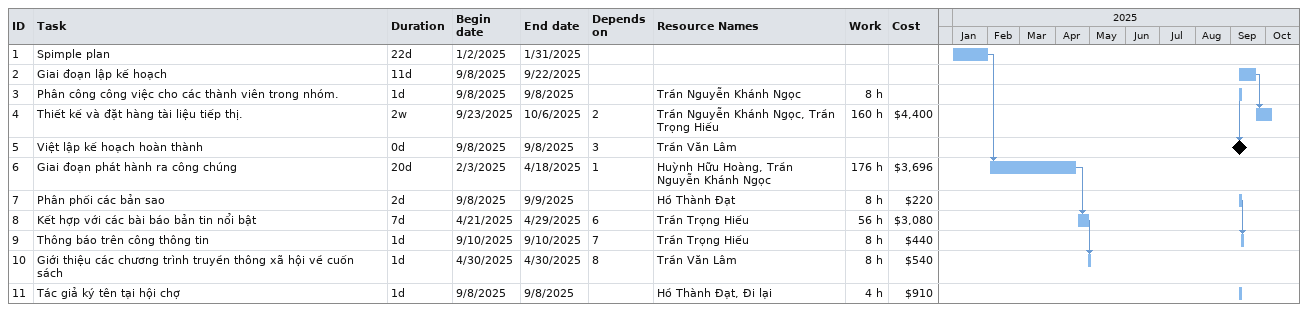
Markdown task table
| ID | Task | Duration | Start | Finish | Predecessors | Resources | Work (h) | Cost ($) |
|---|---|---|---|---|---|---|---|---|
| 1 | Spimple plan | 22d | 2025-01-02 | 2025-01-31 |  |  |  |  |
| 2 | Giai đoạn lập kế hoạch | 11d | 2025-09-08 | 2025-09-22 |  |  |  |  |
| 3 | Phân công công việc cho các thành viên trong nhóm. | 1d | 2025-09-08 | 2025-09-08 |  | Trần Nguyễn Khánh Ngọc | 8 |  |
| 4 | Thiết kế và đặt hàng tài liệu tiếp thị. | 2w | 2025-09-23 | 2025-10-06 | 2 | Trần Nguyễn Khánh Ngọc, Trần Trọng Hiếu | 160 | 4400 |
| 5 | Việt lập kế hoạch hoàn thành | 0d | 2025-09-08 | 2025-09-08 | 3 | Trần Văn Lâm |  |  |
| 6 | Giai đoạn phát hành ra công chúng | 20d | 2025-02-03 | 2025-04-18 | 1 | Huỳnh Hữu Hoàng, Trần Nguyễn Khánh Ngọc | 176 | 3696 |
| 7 | Phân phối các bản sao | 2d | 2025-09-08 | 2025-09-09 |  | Hồ Thành Đạt | 8 | 220 |
| 8 | Kết hợp với các bài báo bản tin nổi bật | 7d | 2025-04-21 | 2025-04-29 | 6 | Trần Trọng Hiếu | 56 | 3080 |
| 9 | Thông báo trên công thông tin | 1d | 2025-09-10 | 2025-09-10 | 7 | Trần Trọng Hiếu | 8 | 440 |
| 10 | Giới thiệu các chương trình truyền thông xã hội về cuốn sách | 1d | 2025-04-30 | 2025-04-30 | 8 | Trần Văn Lâm | 8 | 540 |
| 11 | Tác giả ký tên tại hội chợ | 1d | 2025-09-08 | 2025-09-08 |  | Hồ Thành Đạt, Đi lại | 4 | 910 |
